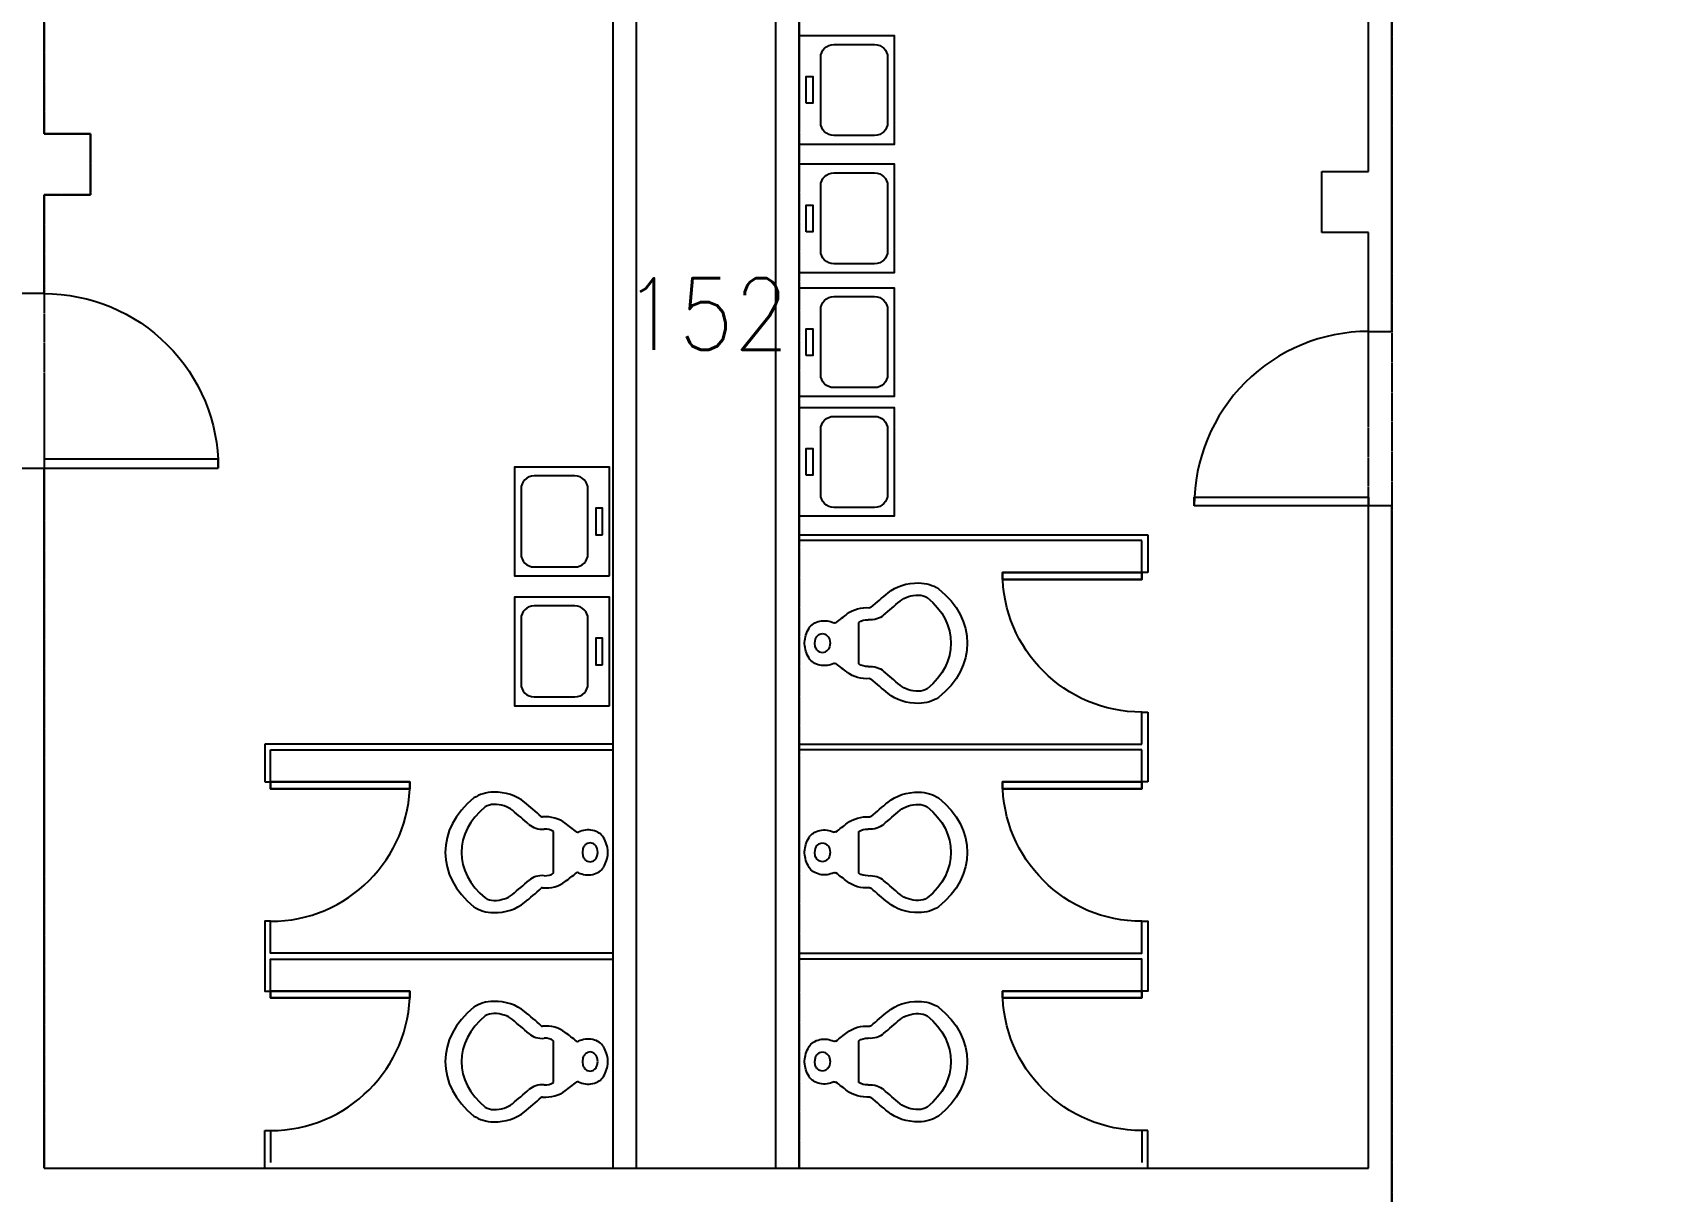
# Model space of a CAD drawing. Header units: inches. Extents: x -460 to 10305, y -938 to 5356.
# Drawn here: x 234.3 to 513.2, y 2279.1 to 2478.6 of the extents above; entities that cross this region are included whole.
import ezdxf
from ezdxf.enums import TextEntityAlignment as Align

# ---------------------------------------------------------------- set-up
doc = ezdxf.new("R2010")
doc.units = ezdxf.units.IN
doc.header["$MEASUREMENT"] = 0
doc.set_wipeout_variables(frame=1)
doc.linetypes.add('01-0263-01-DWG-BFP-ARCH$0$763', pattern=[5.0001, 5, -0.0001])
for name, color, linetype in [('01-0263-01-DWG-BFP-ARCH$0$SP-AREA', 250, '01-0263-01-DWG-BFP-ARCH$0$763'), ('01-0263-01-DWG-BFP-ARCH$0$SP-DOORS', 5, 'Continuous'), ('01-0263-01-DWG-BFP-ARCH$0$SP-FIXT', 35, 'Continuous'), ('01-0263-01-DWG-BFP-ARCH$0$SP-PART', 190, 'Continuous'), ('01-0263-01-DWG-BFP-ARCH$0$SP-RMNO', 7, 'Continuous'), ('01-0263-01-DWG-BFP-ARCH$0$SP-ROOM', 7, 'Continuous'), ('01-0263-01-DWG-BFP-ARCH$0$SP-WALL', 7, 'Continuous')]:
    doc.layers.add(name, color=color, linetype=linetype)
doc.layers.get('01-0263-01-DWG-BFP-ARCH$0$SP-ROOM').off()
doc.styles.add('01-0263-01-DWG-BFP-ARCH$0$ROMANS', font='ROMANS.shx', dxfattribs={"width": 0.9})

# ---------------------------------------------------------------- blocks, each defined once
blk = doc.blocks.new('01-0263-01-DWG-BFP-ARCH$0$AE141')
for p, q in [((0.5, 0), (0.451, 0)), ((0.451, 0), (0.451, -1)), ((0.5, -1), (0.451, -1))]:
    blk.add_line(p, q)
blk.add_arc((0.5, 0), 1, 180, 270)
at = {"linetype": 'Continuous'}
for points in [[(0.451, 0), (0.451, -1), (0.451, -1, 1), (0.451, 0, 1)], [(0.5, 0, 1), (0.5, -1, 1), (0.451, -1, 1), (0.451, 0, 1)], [(0.5, 0), (0.5, 0, 1), (0.451, 0, 1), (0.451, 0)], [(0.5, 0), (0.5, -1), (0.451, -0.999), (0.451, 0)], [(0.5, 0), (0.5, -1), (0.5, -1, 1), (0.5, 0, 1)], [(0.5, -1), (0.5, -1, 1), (0.451, -1, 1), (0.451, -0.999)]]:
    blk.add_3dface(points, dxfattribs=at)
blk = doc.blocks.new('01-0263-01-DWG-BFP-ARCH$0$AE131')
for points in [[(0.0333, 0, 0.094881), (0.0604, -0.116, 0.46744), (0.2134, -0.1597, -0.365617), (0.2262, -0.161, 0.00073), (0.2955, -0.2329, 0.229331), (0.4344, -0.2839, -0.24614), (0.443, -0.2874, 0.007369), (0.5461, -0.4051, 0.217549), (0.7355, -0.487, 0.180057), (0.8566, -0.4391, 0.396361), (0.8566, 0.4523, 0.180057), (0.7355, 0.5002, 0.217549), (0.5461, 0.4183, 0.007369), (0.443, 0.3006, -0.24614), (0.4344, 0.2971, 0.229331), (0.2955, 0.2461, 0.00073), (0.2262, 0.1742, -0.365617), (0.2134, 0.1729, 0.46744), (0.0604, 0.1292, 0.094881), (0.0333, 0.0132, 0.019983)], [(0.3674, 0.1766, 0.00073), (0.3674, -0.1634, 0.229331), (0.4245, -0.1844, -0.24614), (0.5192, -0.2226, 0.007369), (0.6203, -0.3381, 0.217549), (0.7335, -0.387, 0.169503), (0.787, -0.3671, 0.391333), (0.787, 0.3803, 0.169503), (0.7335, 0.4002, 0.217549), (0.6203, 0.3513, 0.007369), (0.5192, 0.2358, -0.24614), (0.4245, 0.1976, 0.229331), (0.3674, 0.1766)], [(0.1429, 0.0848), (0.1262, 0.0796, 0.106977), (0.1094, 0.0618, 0.074618), (0.0982, 0.0349), (0.0955, 0.0062), (0.0994, -0.0252, 0.074618), (0.1094, -0.0493, 0.106977), (0.1262, -0.0671), (0.1429, -0.0723), (0.1596, -0.0671, 0.106977), (0.1763, -0.0493, 0.074618), (0.1863, -0.0252), (0.1902, 0.0062), (0.1863, 0.0377, 0.074618), (0.1763, 0.0618, 0.106977), (0.1596, 0.0796)]]:
    blk.add_lwpolyline(points, format="xyb", close=True)
blk = doc.blocks.new('01-0263-01-DWG-BFP-ARCH$0$S')
for p, q in [((21.33, 20.6, 36), (7.01, 20.6, 36)), ((4.13, 17.72, 36), (4.13, 8.71, 36)), ((24.21, 8.71, 36), (24.21, 17.72, 36)), ((7.01, 5.83, 36), (21.33, 5.83, 36))]:
    blk.add_line(p, q)
at = {"elevation": 36}
for points in [[(2.17, 1.07), (26.17, 1.07), (26.17, 22.07), (2.17, 22.07)], [(11.23, 2.65), (17.11, 2.65), (17.11, 4.11), (11.23, 4.11)]]:
    blk.add_lwpolyline(points, close=True, dxfattribs=at)
for centre, start, end in [((7.01, 17.72, 36), 90, 180), ((21.33, 17.72, 36), 0, 90), ((7.01, 8.71, 36), 180, 270), ((21.33, 8.71, 36), 270, 0)]:
    blk.add_arc(centre, 2.88, start, end)
blk = doc.blocks.new('01-0263-01-DWG-BFP-ARCH$0$DOR00')
at = {"color": 0}
for p, q in [((0, 1), (0, 0)), ((1, 0), (1, 1))]:
    blk.add_line(p, q, dxfattribs=at)
blk = doc.blocks.new('01-0263-01-DWG-BFP-ARCH$0$DOR01')
at = {"color": 0}
for p, q in [((1, 1), (0, 1)), ((0, 1), (0, 0)), ((1, 0), (1, 1)), ((0, 0), (1, 0))]:
    blk.add_line(p, q, dxfattribs=at)
blk = doc.blocks.new('01-0263-01-DWG-BFP-ARCH$0$FMGRM1')
at = {"style": '01-0263-01-DWG-BFP-ARCH$0$ROMANS', "width": 0.9}
for tag, p in [('RMAREA', (0, -0.2836)), ('DATA1', (0, -0.443)), ('DATA2', (0, -0.6024)), ('DATA3', (0, -0.7618)), ('DATA4', (0, -0.9213)), ('DATA5', (0, -1.0807))]:
    blk.add_attdef(tag, text='', height=0.1172, dxfattribs=at).set_placement(p, align=Align.CENTER)
at = {"linetype": 'Continuous'}
blk.add_wipeout([(-0.375, -0.125), (0.375, -0.125), (0.375, 0.125), (-0.375, 0.125)], dxfattribs=at)
at = {"layer": '01-0263-01-DWG-BFP-ARCH$0$SP-RMNO', "style": '01-0263-01-DWG-BFP-ARCH$0$ROMANS', "width": 0.9}
blk.add_attdef('RMNUMB', text='', height=0.16, dxfattribs=at).set_placement((0, 0), align=Align.MIDDLE)
blk = doc.blocks.new('01-0263-01-DWG-BFP-ARCH', base_point=(1295.16, 1353.43))
at = {"layer": '01-0263-01-DWG-BFP-ARCH$0$SP-AREA'}
blk.add_lwpolyline([(1527.16, 2407.43), (1479.16, 2407.43), (1479.16, 1533.43), (1811.16, 1533.43), (1811.16, 2461.43), (1479.16, 2461.43), (1479.16, 2407.43), (1527.16, 2407.43), (1763.16, 2407.43), (1763.16, 1587.43), (1527.16, 1587.43), (1527.16, 2407.43)], close=True, dxfattribs=at)
for points in [[(1531.16, 1981.43), (1531.16, 1865.43), (1539.16, 1865.43), (1539.16, 1854.93), (1531.16, 1854.93), (1531.16, 1687.43), (1629.16, 1687.43), (1629.16, 1911.43)], [(1661.16, 1911.43), (1661.16, 1687.43), (1759.16, 1687.43), (1759.16, 1687.43), (1759.16, 1848.43), (1751.16, 1848.43), (1751.16, 1858.93), (1759.16, 1858.93), (1759.16, 1981.43)]]:
    blk.add_lwpolyline(points, dxfattribs=at)
at = {"layer": '01-0263-01-DWG-BFP-ARCH$0$SP-DOORS'}
for points in [[(1531.16, 1837.93, -0.414214), (1561.16, 1807.93, -0.414214)], [(1759.16, 1831.43, 0.414214), (1729.16, 1801.43, 0.414214)]]:
    blk.add_lwpolyline(points, format="xyb", dxfattribs=at)
at = {"layer": '01-0263-01-DWG-BFP-ARCH$0$SP-PART'}
for p, q in [((1661.16, 1796.43), (1721.16, 1796.43)), ((1721.16, 1796.43), (1721.16, 1789.93)), ((1720.16, 1795.43), (1661.16, 1795.43)), ((1720.16, 1789.93), (1720.16, 1795.43)), ((1721.16, 1789.93), (1720.16, 1789.93)), ((1720.16, 1760.43), (1720.16, 1765.93)), ((1720.16, 1765.93), (1721.16, 1765.93)), ((1721.16, 1765.93), (1721.16, 1753.93)), ((1629.16, 1760.43), (1569.16, 1760.43)), ((1569.16, 1760.43), (1569.16, 1753.93)), ((1661.16, 1760.43), (1720.16, 1760.43)), ((1570.16, 1753.93), (1570.16, 1759.43)), ((1570.16, 1759.43), (1629.16, 1759.43)), ((1720.16, 1759.43), (1661.16, 1759.43)), ((1720.16, 1753.93), (1720.16, 1759.43)), ((1569.16, 1753.93), (1570.16, 1753.93)), ((1721.16, 1753.93), (1720.16, 1753.93)), ((1569.16, 1687.43), (1569.16, 1693.93)), ((1569.16, 1693.93), (1570.16, 1693.93)), ((1570.16, 1693.93), (1570.16, 1688.43)), ((1720.16, 1693.93), (1720.16, 1688.43)), ((1721.16, 1693.93), (1720.16, 1693.93)), ((1721.16, 1687.43), (1721.16, 1693.93))]:
    blk.add_line(p, q, dxfattribs=at)
for points in [[(1629.16, 1724.43), (1570.16, 1724.43), (1570.16, 1729.93), (1569.16, 1729.93), (1569.16, 1717.93), (1570.16, 1717.93), (1570.16, 1723.43), (1629.16, 1723.43), (1629.16, 1724.43)], [(1661.16, 1724.43), (1720.16, 1724.43), (1720.16, 1729.93), (1721.16, 1729.93), (1721.16, 1717.93), (1720.16, 1717.93), (1720.16, 1723.43), (1661.16, 1723.43), (1661.16, 1724.43)]]:
    blk.add_lwpolyline(points, dxfattribs=at)
at = {"layer": '01-0263-01-DWG-BFP-ARCH$0$SP-WALL'}
for p, q in [((1759.16, 1858.93), (1759.16, 2093.43)), ((1763.16, 1831.43), (1763.16, 2093.43)), ((1531.16, 1865.43), (1531.16, 2015.43)), ((1629.16, 1687.43), (1629.16, 1911.43)), ((1633.16, 1687.43), (1633.16, 1907.43)), ((1657.16, 1687.43), (1657.16, 1907.43)), ((1661.16, 1687.43), (1661.16, 1907.43)), ((1539.16, 1865.43), (1531.16, 1865.43)), ((1539.16, 1854.93), (1539.16, 1865.43)), ((1751.16, 1848.43), (1751.16, 1858.93)), ((1751.16, 1858.93), (1759.16, 1858.93)), ((1531.16, 1837.93), (1531.16, 1854.93)), ((1531.16, 1854.93), (1539.16, 1854.93)), ((1759.16, 1848.43), (1751.16, 1848.43)), ((1759.16, 1831.43), (1759.16, 1848.43)), ((1531.16, 1687.43), (1531.16, 1807.93)), ((1759.16, 1687.43), (1759.16, 1801.43)), ((1763.16, 1649.43), (1763.16, 1801.43)), ((1531.16, 1687.43), (1759.16, 1687.43))]:
    blk.add_line(p, q, dxfattribs=at)
at = {"layer": '01-0263-01-DWG-BFP-ARCH$0$SP-DOORS', "xscale": 30, "yscale": 1.5, "zscale": 30}
blk.add_blockref('01-0263-01-DWG-BFP-ARCH$0$DOR01', (1531.16, 1807.93), dxfattribs=at)
at = {"layer": '01-0263-01-DWG-BFP-ARCH$0$SP-DOORS', "xscale": 30, "yscale": -1.5, "zscale": 30, "rotation": 180}
blk.add_blockref('01-0263-01-DWG-BFP-ARCH$0$DOR01', (1759.16, 1801.43), dxfattribs=at)
at = {"layer": '01-0263-01-DWG-BFP-ARCH$0$SP-FIXT'}
for name, p, xscale, yscale, zscale, rotation in [('01-0263-01-DWG-BFP-ARCH$0$S', (1660.32, 1861.92, -28.08), -0.78, 0.78, 0.78, 270), ('01-0263-01-DWG-BFP-ARCH$0$S', (1660.32, 1839.83, -28.08), -0.78, 0.78, 0.78, 270), ('01-0263-01-DWG-BFP-ARCH$0$S', (1660.32, 1818.54, -28.08), -0.78, 0.78, 0.78, 270), ('01-0263-01-DWG-BFP-ARCH$0$S', (1660.32, 1797.93, -28.08), -0.78, 0.78, 0.78, 270), ('01-0263-01-DWG-BFP-ARCH$0$S', (1629.35, 1787.68, 7.92), 0.78, 0.78, 0.78, 90), ('01-0263-01-DWG-BFP-ARCH$0$AE131', (1661.16, 1777.93, -12), -28, 21, 17, 179.9999984647656), ('01-0263-01-DWG-BFP-ARCH$0$S', (1629.35, 1765.32, 7.92), 0.78, 0.78, 0.78, 90), ('01-0263-01-DWG-BFP-ARCH$0$AE131', (1629.16, 1741.93, -12), 28, 21, 17, 180.0000015352344), ('01-0263-01-DWG-BFP-ARCH$0$AE131', (1661.16, 1741.93, -12), -28, 21, 17, 179.9999984647656), ('01-0263-01-DWG-BFP-ARCH$0$AE131', (1629.16, 1705.93, -12), 28, 21, 17, 180.0000015352344), ('01-0263-01-DWG-BFP-ARCH$0$AE131', (1661.16, 1705.93, -12), -28, 21, 17, 179.9999984647656)]:
    blk.add_blockref(name, p, dxfattribs=dict(at, xscale=xscale, yscale=yscale, zscale=zscale, rotation=rotation))
at = {"layer": '01-0263-01-DWG-BFP-ARCH$0$SP-PART', "yscale": 24, "zscale": 60}
for p, xscale, rotation in [((1720.16, 1777.93), -24, 269.9999984647654), ((1570.16, 1741.93), 24, 90.00000153523457), ((1720.16, 1741.93), -24, 269.9999984647654), ((1570.16, 1705.93), 24, 90.00000153523457), ((1720.16, 1705.93), -24, 269.9999984647654)]:
    blk.add_blockref('01-0263-01-DWG-BFP-ARCH$0$AE141', p, dxfattribs=dict(at, xscale=xscale, rotation=rotation))
at = {"layer": '01-0263-01-DWG-BFP-ARCH$0$SP-WALL', "xscale": 30, "zscale": 30, "rotation": 90}
for p, yscale in [((1531.16, 1807.93), 4), ((1759.16, 1801.43), -4)]:
    blk.add_blockref('01-0263-01-DWG-BFP-ARCH$0$DOR00', p, dxfattribs=dict(at, yscale=yscale))
at = {"layer": '01-0263-01-DWG-BFP-ARCH$0$SP-ROOM'}
ref = blk.add_blockref('01-0263-01-DWG-BFP-ARCH$0$FMGRM1', (1645.16, 1834.43), dxfattribs=dict(at, xscale=76.80000000000003, yscale=76.80000000000003, zscale=76.80000000000003))
ref.add_attrib('RMNUMB', '152', dxfattribs={"layer": '01-0263-01-DWG-BFP-ARCH$0$SP-RMNO', "height": 12.288, "style": '01-0263-01-DWG-BFP-ARCH$0$ROMANS', "width": 0.9}).set_placement((1645.16, 1834.43), align=Align.MIDDLE)

msp = doc.modelspace()

# ---------------------------------------------------------------- block references
msp.add_blockref('01-0263-01-DWG-BFP-ARCH', (0.26, 1949.11))

doc.saveas('drawing.dxf')
